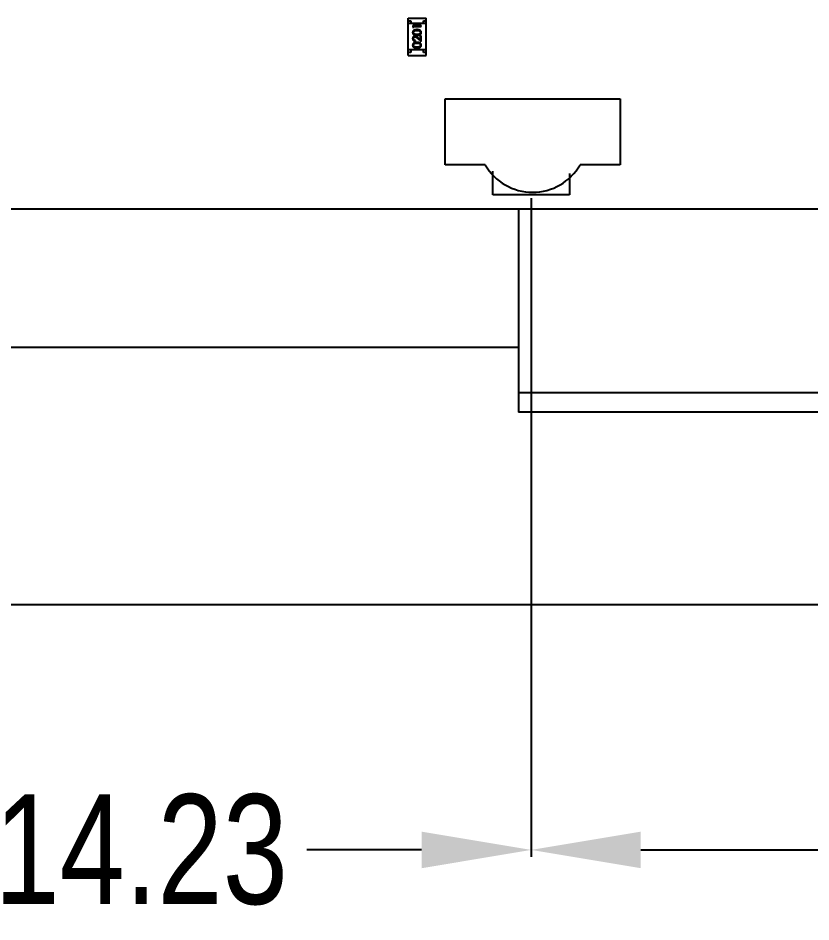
# Model space of a CAD drawing. Header units: inches. Extents: x 246 to 500, y -220 to -17.
# Drawn here: x 438.31 to 452.77, y -179.86 to -163.38 of the extents above; entities that cross this region are included whole.
import ezdxf

# ---------------------------------------------------------------- set-up
doc = ezdxf.new("R2010")
doc.units = ezdxf.units.IN
doc.header["$LTSCALE"] = 1.21
doc.header["$MEASUREMENT"] = 0
doc.header["$PDMODE"] = 3
doc.header["$PDSIZE"] = 0.3125
doc.layers.get('0').update_dxf_attribs({"linetype": 'CONTINUOUS'})
doc.layers.get('Defpoints').update_dxf_attribs({"linetype": 'CONTINUOUS'})
doc.layers.add('DIM', color=3, linetype='CONTINUOUS')
doc.styles.get("Standard").update_dxf_attribs({"font": 'txt', "width": 0.8})
doc.dimstyles.get("Standard").update_dxf_attribs({"dimtxt": 0.15625, "dimasz": 0.1875, "dimexe": 0.125, "dimexo": 0.0625, "dimgap": 0.09, "dimtad": 0, "dimtih": 1, "dimtoh": 1, "dimzin": 4, "dimdsep": 46, "dimtxsty": 'Standard', "dimblk": '_FILLED', "dimblk1": '_FILLED', "dimblk2": '_FILLED', "dimcen": 0.09, "dimazin": 1, "dimtp": 0.01, "dimtm": 0.01, "dimtfac": 1, "dimtofl": 0, "dimtmove": 0, "dimatfit": 3, "dimldrblk": '_FILLED', "dimfxl": 1, "dimtolj": 1, "dimtzin": 4, "dimarcsym": 0})

# ---------------------------------------------------------------- blocks, each defined once
blk = doc.blocks.new('_FILLED')
at = {"color": 0, "linetype": 'ByBlock'}
blk.add_solid([(0, 0), (-1, 0.1667), (-1, -0.1667)], dxfattribs=at)
blk = doc.blocks.new('*D62')
at = {"layer": 'Defpoints', "color": 0}
for p in [(447.669, -166.607), (467.669, -166.607), (447.669, -178.55)]:
    blk.add_point(p, dxfattribs=at)
at = {"layer": 'DIM', "color": 0, "lineweight": -2}
for p, q in [((447.669, -166.669), (447.669, -178.675)), ((467.669, -166.669), (467.669, -178.675)), ((449.669, -178.55), (454.779, -178.55)), ((465.669, -178.55), (460.559, -178.55))]:
    blk.add_line(p, q, dxfattribs=at)
at = {"layer": 'DIM', "color": 0, "lineweight": -2, "xscale": 2, "yscale": 2, "zscale": 2, "rotation": 180}
blk.add_blockref('_FILLED', (447.669, -178.55), dxfattribs=at)
at = {"layer": 'DIM', "color": 0, "lineweight": -2, "xscale": 2, "yscale": 2, "zscale": 2}
blk.add_blockref('_FILLED', (467.669, -178.55), dxfattribs=at)
at = {"layer": 'DIM', "color": 0, "insert": (457.669, -178.55), "char_height": 2, "attachment_point": 5}
blk.add_mtext('\\A1;20.00', dxfattribs=at)
blk = doc.blocks.new('*D63')
at = {"layer": 'Defpoints', "color": 0}
for p in [(433.44, -163.856), (447.669, -166.859), (433.44, -178.55)]:
    blk.add_point(p, dxfattribs=at)
at = {"layer": 'DIM', "color": 0, "lineweight": -2}
for p, q in [((433.44, -163.919), (433.44, -178.675)), ((447.669, -166.922), (447.669, -178.675)), ((435.44, -178.55), (437.531, -178.55)), ((445.669, -178.55), (443.578, -178.55))]:
    blk.add_line(p, q, dxfattribs=at)
at = {"layer": 'DIM', "color": 0, "lineweight": -2, "xscale": 2, "yscale": 2, "zscale": 2, "rotation": 180}
blk.add_blockref('_FILLED', (433.44, -178.55), dxfattribs=at)
at = {"layer": 'DIM', "color": 0, "lineweight": -2, "xscale": 2, "yscale": 2, "zscale": 2}
blk.add_blockref('_FILLED', (447.669, -178.55), dxfattribs=at)
at = {"layer": 'DIM', "color": 0, "insert": (440.554, -178.55), "char_height": 2, "attachment_point": 5}
blk.add_mtext('\\A1;14.23', dxfattribs=at)

msp = doc.modelspace()

# ---------------------------------------------------------------- linework, layer by layer
at = {"color": 7, "linetype": 'Continuous'}
for p, q in [((445.425, -163.384), (445.755, -163.384)), ((445.425, -164.064), (445.425, -163.384)), ((445.425, -163.434), (445.475, -163.434)), ((445.475, -163.434), (445.475, -163.484)), ((445.705, -163.434), (445.755, -163.434)), ((445.705, -163.484), (445.705, -163.434)), ((445.755, -164.064), (445.755, -163.384)), ((445.755, -163.484), (445.425, -163.484)), ((445.66, -163.522), (445.51, -163.522)), ((445.51, -163.522), (445.51, -163.55)), ((445.51, -163.55), (445.525, -163.558)), ((445.525, -163.535), (445.66, -163.535)), ((445.525, -163.558), (445.525, -163.535)), ((445.585, -163.608), (445.623, -163.614)), ((445.66, -163.535), (445.66, -163.522)), ((445.556, -163.807), (445.556, -163.793)), ((445.598, -163.754), (445.66, -163.812)), ((445.644, -163.78), (445.604, -163.743)), ((445.66, -163.71), (445.644, -163.71)), ((445.644, -163.71), (445.644, -163.78)), ((445.66, -163.812), (445.66, -163.71)), ((445.755, -163.964), (445.425, -163.964)), ((445.475, -163.964), (445.475, -164.014)), ((445.585, -163.839), (445.623, -163.845)), ((445.705, -164.014), (445.705, -163.964)), ((445.475, -164.014), (445.425, -164.014)), ((445.425, -164.064), (445.755, -164.064)), ((445.755, -164.014), (445.705, -164.014)), ((446.099, -164.859), (449.29, -164.859)), ((446.099, -166.059), (446.099, -164.859)), ((449.29, -164.859), (449.29, -166.059)), ((446.829, -166.059), (446.099, -166.059)), ((449.29, -166.059), (448.561, -166.059)), ((446.969, -166.609), (446.969, -166.177)), ((448.369, -166.219), (448.369, -166.609)), ((448.369, -166.609), (446.969, -166.609)), ((431.44, -166.859), (453.22, -166.862)), ((447.44, -166.861), (447.44, -170.569)), ((447.44, -169.389), (434.51, -169.389)), ((467.94, -170.219), (447.44, -170.219)), ((467.94, -170.569), (447.44, -170.569)), ((482.19, -174.079), (433.19, -174.079))]:
    msp.add_line(p, q, dxfattribs=at)
msp.add_arc((447.695, -165.559), 1, 210, 330, dxfattribs=at)
for points, knots in [([(445.585, -163.595), (445.583, -163.595), (445.578, -163.595), (445.572, -163.595), (445.565, -163.596), (445.56, -163.597), (445.554, -163.598), (445.549, -163.599), (445.544, -163.6), (445.54, -163.602), (445.536, -163.604), (445.532, -163.605), (445.528, -163.608), (445.525, -163.61), (445.522, -163.612), (445.519, -163.615), (445.517, -163.618), (445.514, -163.62), (445.512, -163.623), (445.511, -163.626), (445.509, -163.63), (445.508, -163.633), (445.507, -163.636), (445.506, -163.64), (445.506, -163.643), (445.506, -163.646), (445.506, -163.647)], [0, 0, 0, 0, 0.065278, 0.127205, 0.186168, 0.241675, 0.294115, 0.343609, 0.390387, 0.434463, 0.476646, 0.517002, 0.555936, 0.593716, 0.630057, 0.665601, 0.700745, 0.734917, 0.768681, 0.802087, 0.834849, 0.867433, 0.900138, 0.932806, 0.966212, 1, 1, 1, 1]), ([(445.521, -163.646), (445.521, -163.645), (445.522, -163.641), (445.523, -163.637), (445.525, -163.632), (445.527, -163.628), (445.53, -163.625), (445.532, -163.623), (445.534, -163.621), (445.536, -163.619), (445.539, -163.618), (445.542, -163.616), (445.545, -163.615), (445.549, -163.613), (445.552, -163.612), (445.556, -163.611), (445.56, -163.61), (445.565, -163.61), (445.569, -163.609), (445.574, -163.609), (445.58, -163.609), (445.583, -163.608), (445.585, -163.608)], [0, 0, 0, 0, 0.059689, 0.119507, 0.181075, 0.246162, 0.279894, 0.314468, 0.350403, 0.387474, 0.426147, 0.466624, 0.508745, 0.553328, 0.600058, 0.649177, 0.700552, 0.754894, 0.811825, 0.871514, 0.934319, 1, 1, 1, 1]), ([(445.664, -163.647), (445.664, -163.646), (445.664, -163.643), (445.663, -163.64), (445.663, -163.636), (445.662, -163.633), (445.66, -163.63), (445.659, -163.626), (445.657, -163.623), (445.655, -163.62), (445.653, -163.617), (445.65, -163.615), (445.648, -163.612), (445.645, -163.61), (445.641, -163.607), (445.638, -163.605), (445.634, -163.603), (445.63, -163.602), (445.625, -163.6), (445.621, -163.599), (445.616, -163.598), (445.61, -163.597), (445.604, -163.596), (445.598, -163.595), (445.592, -163.595), (445.587, -163.595), (445.585, -163.595)], [0, 0, 0, 0, 0.033824, 0.067298, 0.10028, 0.133019, 0.165736, 0.198792, 0.232372, 0.266409, 0.301016, 0.336196, 0.371972, 0.408574, 0.446394, 0.485225, 0.525372, 0.567224, 0.611081, 0.65775, 0.70702, 0.759235, 0.814484, 0.873227, 0.934937, 1, 1, 1, 1]), ([(445.623, -163.614), (445.624, -163.615), (445.626, -163.615), (445.629, -163.617), (445.631, -163.618), (445.634, -163.62), (445.636, -163.621), (445.638, -163.623), (445.64, -163.625), (445.642, -163.628), (445.645, -163.632), (445.647, -163.636), (445.648, -163.641), (445.648, -163.645), (445.648, -163.646)], [0, 0, 0, 0, 0.075949, 0.148549, 0.218996, 0.286119, 0.351826, 0.416074, 0.478265, 0.540325, 0.660405, 0.774606, 0.887187, 1, 1, 1, 1]), ([(445.506, -163.647), (445.506, -163.648), (445.506, -163.65), (445.506, -163.654), (445.507, -163.657), (445.508, -163.66), (445.509, -163.664), (445.511, -163.667), (445.512, -163.67), (445.514, -163.673), (445.517, -163.676), (445.519, -163.678), (445.522, -163.681), (445.525, -163.683), (445.528, -163.685), (445.531, -163.687), (445.535, -163.689), (445.539, -163.691), (445.543, -163.692), (445.548, -163.693), (445.553, -163.695), (445.559, -163.695), (445.565, -163.696), (445.571, -163.697), (445.578, -163.697), (445.583, -163.697), (445.585, -163.697)], [0, 0, 0, 0, 0.033742, 0.066533, 0.099153, 0.13154, 0.164087, 0.196563, 0.229707, 0.263315, 0.297504, 0.331686, 0.366482, 0.4021, 0.438958, 0.476748, 0.515985, 0.556589, 0.599519, 0.645765, 0.695487, 0.748721, 0.805687, 0.866754, 0.931405, 1, 1, 1, 1]), ([(445.551, -163.712), (445.549, -163.712), (445.546, -163.712), (445.542, -163.713), (445.538, -163.714), (445.534, -163.715), (445.53, -163.717), (445.526, -163.719), (445.523, -163.722), (445.519, -163.725), (445.516, -163.728), (445.513, -163.732), (445.511, -163.735), (445.509, -163.739), (445.508, -163.744), (445.507, -163.748), (445.506, -163.753), (445.506, -163.756), (445.506, -163.758)], [0, 0, 0, 0, 0.06271, 0.123347, 0.183401, 0.242828, 0.302097, 0.36242, 0.423725, 0.487032, 0.550491, 0.612709, 0.674265, 0.73617, 0.799211, 0.863483, 0.930525, 1, 1, 1, 1]), ([(445.506, -163.758), (445.506, -163.759), (445.506, -163.763), (445.507, -163.767), (445.508, -163.772), (445.509, -163.776), (445.511, -163.781), (445.514, -163.785), (445.517, -163.789), (445.52, -163.792), (445.524, -163.795), (445.528, -163.798), (445.532, -163.801), (445.536, -163.803), (445.541, -163.804), (445.546, -163.805), (445.551, -163.806), (445.554, -163.806), (445.556, -163.807)], [0, 0, 0, 0, 0.06445, 0.126725, 0.187421, 0.247417, 0.306749, 0.366595, 0.427749, 0.490235, 0.553031, 0.614805, 0.676505, 0.738096, 0.801021, 0.864897, 0.931209, 1, 1, 1, 1]), ([(445.585, -163.683), (445.583, -163.683), (445.579, -163.683), (445.573, -163.683), (445.568, -163.683), (445.563, -163.682), (445.559, -163.682), (445.554, -163.681), (445.551, -163.68), (445.547, -163.679), (445.544, -163.678), (445.541, -163.676), (445.539, -163.675), (445.536, -163.673), (445.534, -163.671), (445.532, -163.67), (445.53, -163.667), (445.527, -163.665), (445.525, -163.661), (445.523, -163.656), (445.522, -163.651), (445.521, -163.648), (445.521, -163.646)], [0, 0, 0, 0, 0.073302, 0.142286, 0.206253, 0.266017, 0.321612, 0.372532, 0.419497, 0.462398, 0.502825, 0.541489, 0.579034, 0.615143, 0.650298, 0.684912, 0.718701, 0.752189, 0.817245, 0.879117, 0.939613, 1, 1, 1, 1]), ([(445.521, -163.758), (445.521, -163.757), (445.521, -163.755), (445.522, -163.752), (445.523, -163.749), (445.524, -163.746), (445.525, -163.743), (445.526, -163.74), (445.528, -163.738), (445.53, -163.735), (445.533, -163.733), (445.535, -163.731), (445.538, -163.729), (445.54, -163.728), (445.543, -163.727), (445.546, -163.726), (445.549, -163.726), (445.551, -163.726), (445.552, -163.726)], [0, 0, 0, 0, 0.068027, 0.133505, 0.19695, 0.26027, 0.322741, 0.384982, 0.448465, 0.513424, 0.578224, 0.640011, 0.700094, 0.760067, 0.819012, 0.877878, 0.938035, 1, 1, 1, 1]), ([(445.556, -163.793), (445.555, -163.793), (445.552, -163.793), (445.548, -163.792), (445.545, -163.791), (445.541, -163.79), (445.538, -163.788), (445.535, -163.787), (445.533, -163.785), (445.53, -163.782), (445.528, -163.78), (445.526, -163.777), (445.525, -163.774), (445.524, -163.771), (445.523, -163.768), (445.522, -163.765), (445.521, -163.762), (445.521, -163.759), (445.521, -163.758)], [0, 0, 0, 0, 0.073648, 0.143686, 0.210962, 0.275557, 0.338064, 0.399311, 0.4594, 0.51934, 0.579024, 0.637809, 0.695959, 0.754122, 0.813113, 0.873453, 0.935561, 1, 1, 1, 1]), ([(445.604, -163.743), (445.603, -163.741), (445.6, -163.738), (445.596, -163.734), (445.591, -163.731), (445.588, -163.728), (445.584, -163.725), (445.581, -163.722), (445.577, -163.72), (445.574, -163.718), (445.569, -163.716), (445.563, -163.714), (445.557, -163.713), (445.553, -163.712), (445.551, -163.712)], [0, 0, 0, 0, 0.09953, 0.192079, 0.277712, 0.357454, 0.429648, 0.495771, 0.555538, 0.608657, 0.707578, 0.804328, 0.901298, 1, 1, 1, 1]), ([(445.552, -163.726), (445.553, -163.726), (445.557, -163.726), (445.561, -163.727), (445.566, -163.729), (445.57, -163.731), (445.573, -163.733), (445.576, -163.735), (445.579, -163.737), (445.582, -163.74), (445.585, -163.743), (445.589, -163.746), (445.593, -163.75), (445.596, -163.753), (445.598, -163.754)], [0, 0, 0, 0, 0.088014, 0.174976, 0.2638, 0.355443, 0.406413, 0.465519, 0.533076, 0.609353, 0.693899, 0.787171, 0.889197, 1, 1, 1, 1]), ([(445.648, -163.646), (445.648, -163.648), (445.648, -163.651), (445.647, -163.656), (445.645, -163.661), (445.642, -163.665), (445.64, -163.667), (445.638, -163.67), (445.636, -163.671), (445.634, -163.673), (445.631, -163.675), (445.628, -163.676), (445.626, -163.678), (445.622, -163.679), (445.619, -163.68), (445.615, -163.681), (445.611, -163.682), (445.607, -163.682), (445.602, -163.683), (445.596, -163.683), (445.591, -163.683), (445.587, -163.683), (445.585, -163.683)], [0, 0, 0, 0, 0.060034, 0.120278, 0.182348, 0.247919, 0.281641, 0.315701, 0.350322, 0.385703, 0.421819, 0.459196, 0.497866, 0.538301, 0.58121, 0.628183, 0.679403, 0.734699, 0.794074, 0.858416, 0.927049, 1, 1, 1, 1]), ([(445.585, -163.697), (445.587, -163.697), (445.592, -163.697), (445.599, -163.697), (445.605, -163.696), (445.611, -163.695), (445.617, -163.694), (445.622, -163.693), (445.626, -163.692), (445.631, -163.691), (445.635, -163.689), (445.638, -163.687), (445.642, -163.685), (445.645, -163.683), (445.648, -163.68), (445.651, -163.678), (445.653, -163.675), (445.655, -163.673), (445.657, -163.67), (445.659, -163.667), (445.661, -163.664), (445.662, -163.66), (445.663, -163.657), (445.663, -163.654), (445.664, -163.65), (445.664, -163.648), (445.664, -163.647)], [0, 0, 0, 0, 0.068113, 0.132564, 0.193427, 0.250218, 0.303569, 0.353576, 0.400235, 0.443586, 0.484619, 0.524292, 0.56238, 0.599049, 0.63494, 0.669782, 0.704009, 0.737842, 0.771098, 0.803896, 0.836415, 0.868639, 0.900715, 0.933378, 0.966213, 1, 1, 1, 1]), ([(445.585, -163.826), (445.583, -163.826), (445.578, -163.826), (445.572, -163.826), (445.565, -163.827), (445.56, -163.827), (445.554, -163.828), (445.549, -163.83), (445.544, -163.831), (445.54, -163.833), (445.536, -163.834), (445.532, -163.836), (445.528, -163.838), (445.525, -163.841), (445.522, -163.843), (445.519, -163.846), (445.517, -163.848), (445.514, -163.851), (445.512, -163.854), (445.511, -163.857), (445.509, -163.86), (445.508, -163.864), (445.507, -163.867), (445.506, -163.87), (445.506, -163.874), (445.506, -163.876), (445.506, -163.878)], [0, 0, 0, 0, 0.065278, 0.127205, 0.186168, 0.241675, 0.294115, 0.343609, 0.390387, 0.434463, 0.476646, 0.517002, 0.555936, 0.593716, 0.630057, 0.665601, 0.700745, 0.734917, 0.768681, 0.802087, 0.834849, 0.867433, 0.900138, 0.932806, 0.966212, 1, 1, 1, 1]), ([(445.506, -163.878), (445.506, -163.879), (445.506, -163.881), (445.506, -163.884), (445.507, -163.888), (445.508, -163.891), (445.509, -163.894), (445.511, -163.897), (445.512, -163.901), (445.514, -163.903), (445.517, -163.906), (445.519, -163.909), (445.522, -163.911), (445.525, -163.914), (445.528, -163.916), (445.531, -163.918), (445.535, -163.92), (445.539, -163.921), (445.543, -163.923), (445.548, -163.924), (445.553, -163.925), (445.559, -163.926), (445.565, -163.927), (445.571, -163.927), (445.578, -163.928), (445.583, -163.928), (445.585, -163.928)], [0, 0, 0, 0, 0.033742, 0.066533, 0.099153, 0.13154, 0.164087, 0.196563, 0.229707, 0.263315, 0.297504, 0.331686, 0.366482, 0.4021, 0.438958, 0.476748, 0.515985, 0.556589, 0.599519, 0.645765, 0.695487, 0.748721, 0.805687, 0.866754, 0.931405, 1, 1, 1, 1]), ([(445.521, -163.877), (445.521, -163.875), (445.522, -163.872), (445.523, -163.867), (445.525, -163.863), (445.527, -163.859), (445.53, -163.856), (445.532, -163.854), (445.534, -163.852), (445.536, -163.85), (445.539, -163.849), (445.542, -163.847), (445.545, -163.846), (445.549, -163.844), (445.552, -163.843), (445.556, -163.842), (445.56, -163.841), (445.565, -163.84), (445.569, -163.84), (445.574, -163.839), (445.58, -163.839), (445.583, -163.839), (445.585, -163.839)], [0, 0, 0, 0, 0.059689, 0.119507, 0.181075, 0.246162, 0.279894, 0.314468, 0.350403, 0.387474, 0.426147, 0.466624, 0.508745, 0.553328, 0.600058, 0.649177, 0.700552, 0.754894, 0.811825, 0.871514, 0.934319, 1, 1, 1, 1]), ([(445.585, -163.914), (445.583, -163.914), (445.579, -163.914), (445.573, -163.914), (445.568, -163.914), (445.563, -163.913), (445.559, -163.912), (445.554, -163.912), (445.551, -163.911), (445.547, -163.91), (445.544, -163.908), (445.541, -163.907), (445.539, -163.906), (445.536, -163.904), (445.534, -163.902), (445.532, -163.9), (445.53, -163.898), (445.527, -163.895), (445.525, -163.892), (445.523, -163.887), (445.522, -163.882), (445.521, -163.879), (445.521, -163.877)], [0, 0, 0, 0, 0.073302, 0.142286, 0.206253, 0.266017, 0.321612, 0.372532, 0.419497, 0.462398, 0.502825, 0.541489, 0.579034, 0.615143, 0.650298, 0.684912, 0.718701, 0.752189, 0.817245, 0.879117, 0.939613, 1, 1, 1, 1]), ([(445.664, -163.878), (445.664, -163.876), (445.664, -163.874), (445.663, -163.87), (445.663, -163.867), (445.662, -163.864), (445.66, -163.86), (445.659, -163.857), (445.657, -163.854), (445.655, -163.851), (445.653, -163.848), (445.65, -163.845), (445.648, -163.843), (445.645, -163.84), (445.641, -163.838), (445.638, -163.836), (445.634, -163.834), (445.63, -163.832), (445.625, -163.831), (445.621, -163.83), (445.616, -163.828), (445.61, -163.827), (445.604, -163.827), (445.598, -163.826), (445.592, -163.826), (445.587, -163.826), (445.585, -163.826)], [0, 0, 0, 0, 0.033824, 0.067298, 0.10028, 0.133019, 0.165736, 0.198792, 0.232372, 0.266409, 0.301016, 0.336196, 0.371972, 0.408574, 0.446394, 0.485225, 0.525372, 0.567224, 0.611081, 0.65775, 0.70702, 0.759235, 0.814484, 0.873227, 0.934937, 1, 1, 1, 1]), ([(445.648, -163.877), (445.648, -163.879), (445.648, -163.882), (445.647, -163.887), (445.645, -163.892), (445.642, -163.895), (445.64, -163.898), (445.638, -163.9), (445.636, -163.902), (445.634, -163.904), (445.631, -163.906), (445.628, -163.907), (445.626, -163.908), (445.622, -163.91), (445.619, -163.911), (445.615, -163.912), (445.611, -163.912), (445.607, -163.913), (445.602, -163.914), (445.596, -163.914), (445.591, -163.914), (445.587, -163.914), (445.585, -163.914)], [0, 0, 0, 0, 0.060034, 0.120278, 0.182348, 0.247919, 0.281641, 0.315701, 0.350322, 0.385703, 0.421819, 0.459196, 0.497866, 0.538301, 0.58121, 0.628183, 0.679403, 0.734699, 0.794074, 0.858416, 0.927049, 1, 1, 1, 1]), ([(445.585, -163.928), (445.587, -163.928), (445.592, -163.928), (445.599, -163.927), (445.605, -163.927), (445.611, -163.926), (445.617, -163.925), (445.622, -163.924), (445.626, -163.923), (445.631, -163.921), (445.635, -163.92), (445.638, -163.918), (445.642, -163.916), (445.645, -163.914), (445.648, -163.911), (445.651, -163.909), (445.653, -163.906), (445.655, -163.903), (445.657, -163.9), (445.659, -163.897), (445.661, -163.894), (445.662, -163.891), (445.663, -163.888), (445.663, -163.884), (445.664, -163.881), (445.664, -163.879), (445.664, -163.878)], [0, 0, 0, 0, 0.068113, 0.132564, 0.193427, 0.250218, 0.303569, 0.353576, 0.400235, 0.443586, 0.484619, 0.524292, 0.56238, 0.599049, 0.63494, 0.669782, 0.704009, 0.737842, 0.771098, 0.803896, 0.836415, 0.868639, 0.900715, 0.933378, 0.966213, 1, 1, 1, 1]), ([(445.623, -163.845), (445.624, -163.845), (445.626, -163.846), (445.629, -163.847), (445.631, -163.849), (445.634, -163.85), (445.636, -163.852), (445.638, -163.854), (445.64, -163.856), (445.642, -163.859), (445.645, -163.863), (445.647, -163.867), (445.648, -163.872), (445.648, -163.875), (445.648, -163.877)], [0, 0, 0, 0, 0.075949, 0.148549, 0.218996, 0.286119, 0.351826, 0.416074, 0.478265, 0.540325, 0.660405, 0.774606, 0.887187, 1, 1, 1, 1])]:
    msp.add_open_spline(points, degree=3, knots=knots, dxfattribs=at)

# ---------------------------------------------------------------- dimensions: what is measured, and where the dimension line sits
at = {"layer": 'DIM'}
for base, p1, p2, picture, middle in [((433.44, -178.55), (447.669, -166.859), (433.44, -163.856), '*D63', (440.554, -178.55)), ((447.669, -178.55), (467.669, -166.607), (447.669, -166.607), '*D62', (457.669, -178.55))]:
    dim = msp.add_linear_dim(base=base, p1=p1, p2=p2, dimstyle='Standard', override={"dimtxt": 2, "dimasz": 2, "dimtih": 0, "dimtoh": 0, "dimzin": 0, "dimcen": 0.198, "dimadec": 0, "dimazin": 0, "dimtp": 0, "dimtm": 0, "dimtdec": 4, "dimtzin": 0}, dxfattribs=at)
    dim.commit()
    dim.dimension.update_dxf_attribs({"geometry": picture, "text_midpoint": middle})

doc.saveas('drawing.dxf')
